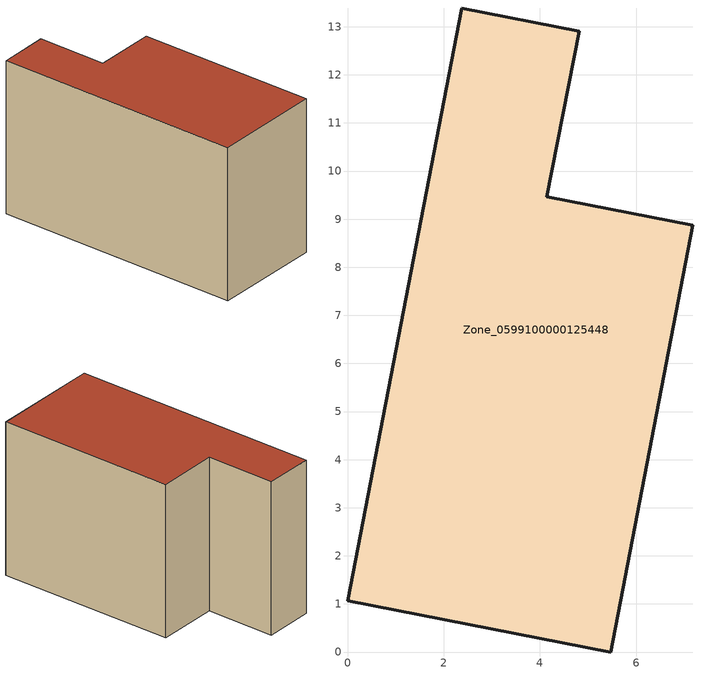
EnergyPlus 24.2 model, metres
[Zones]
Zone_0599100000125448
 floor ground (C_G): 5.47,0 0,1.07 2.37,13.39 4.82,12.91 4.14,9.47 7.18,8.87 z0
 wall outside (C_F): 4.82,12.91 2.37,13.39 0,1.07 5.47,0 7.18,8.87 4.14,9.47 4.82,12.91 z0:7.85
 roof outside (C_R): 7.18,8.87 4.14,9.47 4.82,12.91 2.37,13.39 0,1.07 5.47,0 z7.85
[BUILDING]
Pand.0599100000125448: North Axis=0; Terrain=City; Loads Convergence Tolerance Value=0.04; Temperature Convergence Tolerance Value=0.4; Solar Distribution=FullExterior; Maximum Number of Warmup Days=25; Minimum Number of Warmup Days=1
[Site:Location]
Rotterdam.The.Hague.AP_ZH_NLD Design_Conditions: Latitude=51.96; Longitude=4.45; Time Zone=1; Elevation=-4.5
[SITE:GROUNDTEMPERATURE:BUILDINGSURFACE]
18, 18, 18, 18, 18, 18, 18, 18, 18, 18, 18, 18
[MATERIAL] Thermal Absorptance=0.9; Solar Absorptance=0.7; Visible Absorptance=0.7
Name | Roughness | Thickness | Conductivity | Density | Specific Heat
G.TI.1975-1991 | MediumSmooth | 0.15 | 0.288461 | 540 | 1210
F.TI.1975-1991 | Rough | 0.3 | 0.230769 | 1920 | 840
R.TI.1975-1991 | MediumRough | 0.2 | 0.153846 | 1500 | 1000
[CONSTRUCTION]
C_G: G.TI.1975-1991
C_F: F.TI.1975-1991
C_R: R.TI.1975-1991
[ZONE]
Zone_0599100000125448: Type=1; Multiplier=1; Ceiling Height=Autocalculate; Volume=Autocalculate; Floor Area=autocalculate; Part of Total Floor Area=Yes
[ZONEINFILTRATION:DESIGNFLOWRATE]
Infil_Zone_0599100000125448: Zone or ZoneList or Space or SpaceList=Zone_0599100000125448; Schedule=AlwaysOn; Design Flow Rate Calculation Method=Flow/Area; Flow Rate per Floor Area=0.003; Constant Term Coefficient=1; Temperature Term Coefficient=0; Velocity Term Coefficient=0; Velocity Squared Term Coefficient=0
[HVACTEMPLATE:ZONE:IDEALLOADSAIRSYSTEM]
Zone_0599100000125448: Maximum Heating Supply Air Temperature=50; Minimum Cooling Supply Air Temperature=13; Maximum Heating Supply Air Humidity Ratio=0.0156; Minimum Cooling Supply Air Humidity Ratio=0.0077; Heating Limit=NoLimit; Cooling Limit=NoLimit; Dehumidification Control Type=ConstantSensibleHeatRatio; Cooling Sensible Heat Ratio=0.7; Dehumidification Setpoint=60; Humidification Control Type=None; Humidification Setpoint=30; Outdoor Air Method=None; Outdoor Air Flow Rate per Person=0.00944; Outdoor Air Flow Rate per Zone Floor Area=0; Outdoor Air Flow Rate per Zone=0; Demand Controlled Ventilation Type=None; Outdoor Air Economizer Type=NoEconomizer; Heat Recovery Type=None; Sensible Heat Recovery Effectiveness=0.7; Latent Heat Recovery Effectiveness=0.65
[ZONECONTROL:THERMOSTAT]
ThermostatControl_Zone_0599100000125448: Zone or ZoneList=Zone_0599100000125448; Control Type Schedule=DualSetpointControlType; Control 1=Thermostat_Zone_0599100000125448; Temperature Difference Between Cutout And Setpoint=0
[THERMOSTATSETPOINT:DUALSETPOINT]
Thermostat_Zone_0599100000125448: Heating Setpoint Temperature Schedule=HeatingSetpoint_Zone_0599100000125448; Cooling Setpoint Temperature Schedule=CoolingSetpoint_Zone_0599100000125448
[SCHEDULE:COMPACT]
HeatingSetpoint_Zone_0599100000125448: Through: 12/31, For: AllDays, Until: 24:00, 21
CoolingSetpoint_Zone_0599100000125448: Through: 12/31, For: AllDays, Until: 24:00, 24
DualSetpointControlType: Through: 12/31, For: AllDays, Until: 24:00, 4
AlwaysOn: Through: 12/31, For: AllDays, Until: 24:00, 1
